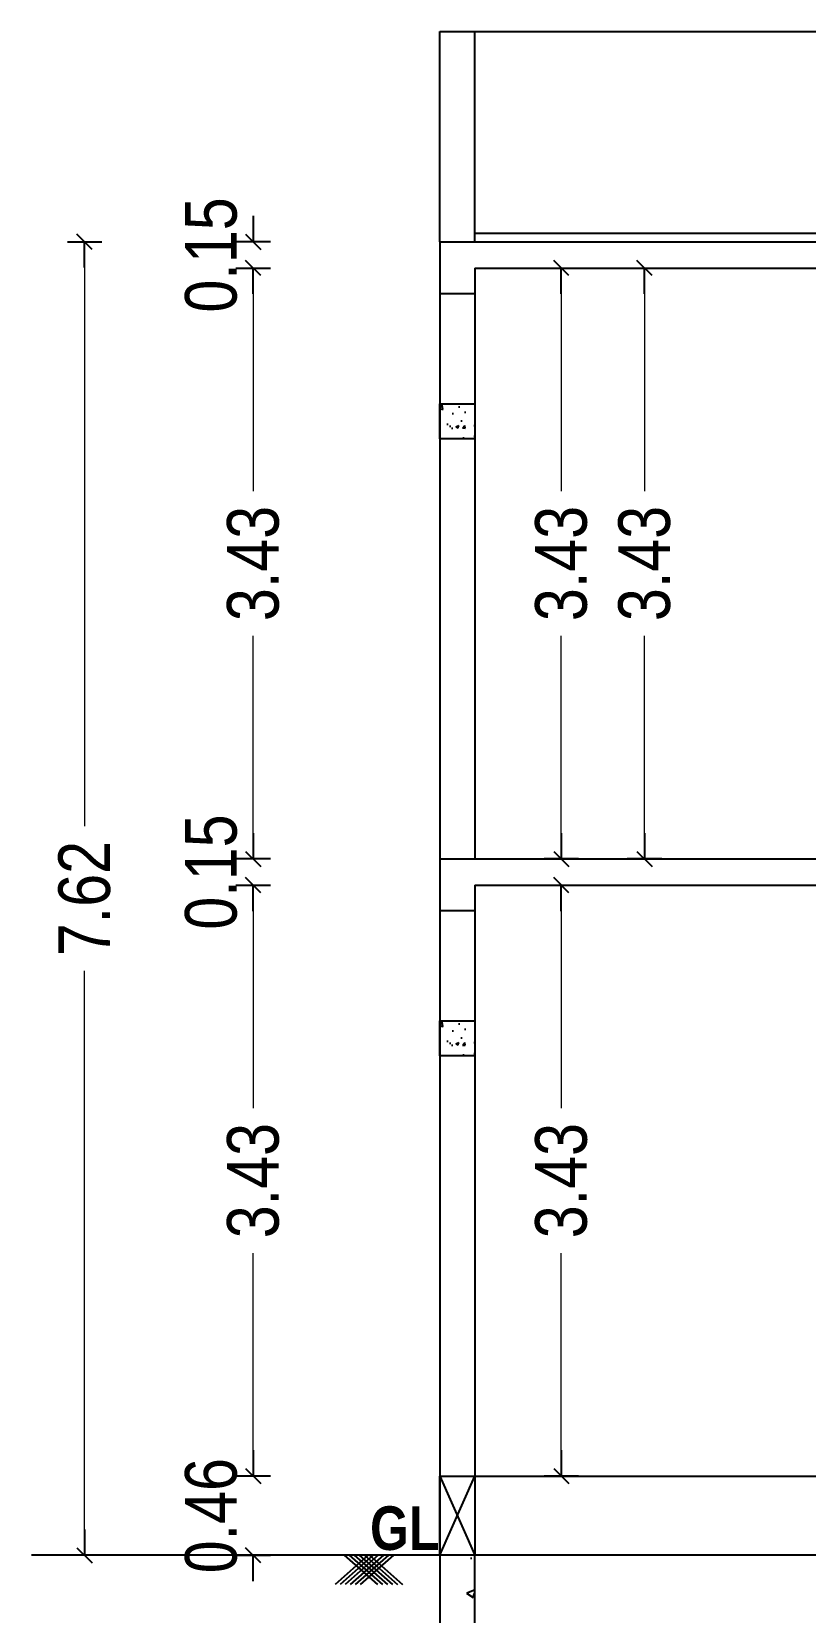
# Model space of a CAD drawing. Header units: metres. Extents: x 113306 to 118716, y -27251 to 0.
# Drawn here: x 118661.13 to 118665.62, y -26934.76 to -26925.59 of the extents above; entities that cross this region are included whole.
import ezdxf

# ---------------------------------------------------------------- set-up
doc = ezdxf.new("R2010")
doc.units = ezdxf.units.M
doc.header["$MEASUREMENT"] = 0
doc.header["$PDMODE"] = 35
doc.linetypes.add('HIDDEN', pattern=[0.375, 0.25, -0.125])
for name, color, linetype in [('BLK_1_FLR_0_WATER_CLOSET', 213, 'Continuous'), ('BLK_1_FLR_1_SP_WC', 223, 'Continuous'), ('BLK_1_FLR_1_WATER_CLOSET', 213, 'Continuous')]:
    doc.layers.add(name, color=color, linetype=linetype)
doc.styles.add('Arial', font='swissc.ttf')
doc.styles.get("Standard").update_dxf_attribs({"font": 'swisscb.ttf'})
doc.dimstyles.new('FLOOR DIM BUILDING DIM', dxfattribs={"dimtxt": 0.4, "dimasz": 0.025, "dimexe": 0.075, "dimexo": 0.3, "dimgap": 0.09, "dimtad": 0, "dimzin": 3, "dimdsep": 46, "dimtxsty": 'Arial', "dimblk": 'JM1', "dimcen": -0.09, "dimse1": 1, "dimse2": 1, "dimclrd": 5, "dimclre": 250, "dimclrt": 1, "dimazin": 0, "dimtfac": 0.65, "dimtix": 1, "dimtofl": 0, "dimtmove": 0, "dimatfit": 2, "dimfxl": 0, "dimfrac": 1, "dimtolj": 1, "dimlwd": 18, "dimlwe": -1, "dimarcsym": 0})

# ---------------------------------------------------------------- blocks, each defined once
blk = doc.blocks.new('TYJTYK')
h = blk.add_hatch()
h.set_pattern_fill('AR-CONC', color=0, scale=0.003)
h.set_pattern_definition([(50, (116263.7809, -28132.2814), (0.54655401, -0.04781726), [0.05715, -0.62865]), (355, (116263.7809, -28132.2814), (-0.10573026, 0.57317054), [0.04572, -0.50292175]), (100.451445, (116263.82645, -28132.2854), (0.44082374, 0.52535326), [0.04857003, -0.53427073]), (46.1842, (116263.7809, -28132.129), (0.81323712, -0.12612698), [0.085725, -0.942975]), (96.635558, (116263.8487, -28132.1395), (0.7122124, 0.74227837), [0.07285507, -0.80140682]), (351.18415, (116263.7809, -28132.129), (0.7122124, 0.74227837), [0.0685799, -0.7543792]), (21, (116263.8571, -28132.1671), (0.45484317, -0.306795595), [0.05715, -0.62865]), (326, (116263.8571, -28132.1671), (0.18540609, 0.5525639), [0.04572, -0.50292]), (71.451445, (116263.895, -28132.19266), (0.64024926, 0.24576831), [0.04857003, -0.53426981]), (37.5, (116263.7809, -28132.2814), (0.00926581, 0.253665117), [0, -0.496824, 0, -0.51054, 0, -0.504825]), (7.5, (116263.7809, -28132.2814), (0.200458988, 0.300541724), [0, -0.291084, 0, -0.485394, 0, -0.192405]), (327.5, (116263.61097, -28132.2814), (0.406771786, -0.017186232), [0, -0.1905, 0, -0.59436, 0, -0.78867]), (317.5, (116263.53477, -28132.2814), (0.444387544, 0.076279473), [0, -0.24765, 0, -0.394716, 0, -0.56007])])
h.paths.add_polyline_path([(118531.0491, -26938.7678), (118530.8473, -26938.7678), (118530.8473, -26940.108), (118531.0491, -26940.108)])
h = blk.add_hatch()
h.set_pattern_fill('AR-CONC', color=0, scale=0.003)
h.set_pattern_definition([(50, (116263.7809, -28132.37706), (0.54655401, -0.04781726), [0.05715, -0.62865]), (355, (116263.7809, -28132.37706), (-0.10573026, 0.57317054), [0.04572, -0.50292175]), (100.451445, (116263.82645, -28132.38105), (0.44082374, 0.52535326), [0.04857003, -0.53427073]), (46.1842, (116263.7809, -28132.22466), (0.81323712, -0.12612698), [0.085725, -0.942975]), (96.635558, (116263.8487, -28132.2352), (0.7122124, 0.74227837), [0.07285507, -0.80140682]), (351.18415, (116263.7809, -28132.2247), (0.7122124, 0.74227837), [0.0685799, -0.7543792]), (21, (116263.8571, -28132.26276), (0.45484317, -0.306795595), [0.05715, -0.62865]), (326, (116263.8571, -28132.26276), (0.18540609, 0.5525639), [0.04572, -0.50292]), (71.451445, (116263.895, -28132.28833), (0.64024926, 0.24576831), [0.04857003, -0.53426981]), (37.5, (116263.7809, -28132.37706), (0.00926581, 0.253665117), [0, -0.496824, 0, -0.51054, 0, -0.504825]), (7.5, (116263.7809, -28132.37706), (0.200458988, 0.300541724), [0, -0.291084, 0, -0.485394, 0, -0.192405]), (327.5, (116263.61097, -28132.37706), (0.406771786, -0.017186232), [0, -0.1905, 0, -0.59436, 0, -0.78867]), (317.5, (116263.53477, -28132.37706), (0.444387544, 0.076279473), [0, -0.24765, 0, -0.394716, 0, -0.56007])])
h.paths.add_polyline_path([(118530.2384, -26940.108), (118530.2384, -26940.5652), (118531.658, -26940.5652), (118531.658, -26940.108)])
h = blk.add_hatch()
h.set_pattern_fill('AR-SAND', color=0, scale=0.003)
h.set_pattern_definition([(37.5, (116263.7809, -28132.37706), (-0.004800094, 0.146823971), [0, -0.115824, 0, -0.12954, 0, -0.123825]), (7.5, (116263.7809, -28132.37706), (0.134856985, 0.21504753), [0, -0.062484, 0, -0.104394, 0, -0.040005]), (327.5, (116263.68717, -28132.37706), (0.237297711, 0.0004311554), [0, -0.0381, 0, -0.13716, 0, -0.17907]), (317.5, (116263.68717, -28132.37706), (0.229066936, 0.066878797), [0, -0.01905, 0, -0.089916, 0, -0.10287])])
h.paths.add_polyline_path([(118530.2384, -26940.5652), (118530.2384, -26940.7176), (118531.658, -26940.7176), (118531.658, -26940.5652)])
at = {"color": 0}
for p, q in [((118530.8473, -26938.3106), (118531.0505, -26938.7706)), ((118530.8473, -26938.7706), (118531.0505, -26938.3106)), ((118530.8473, -26938.7706), (118530.8473, -26940.108)), ((118531.0505, -26940.108), (118531.0505, -26938.7706))]:
    blk.add_line(p, q, dxfattribs=at)
at = {"color": 0, "linetype": 'HIDDEN', "ltscale": 0.3}
blk.add_line((118530.2384, -26940.5652), (118531.658, -26940.5652), dxfattribs=at)
at = {"color": 0}
blk.add_lwpolyline([(118530.8473, -26938.3106), (118531.0505, -26938.3106), (118531.0505, -26938.7706), (118530.8473, -26938.7706)], close=True, dxfattribs=at)
blk.add_lwpolyline([(118530.2384, -26940.108), (118530.2384, -26940.108), (118530.2384, -26940.7176), (118531.658, -26940.7176), (118531.658, -26940.108), (118530.2384, -26940.108)], dxfattribs=at)
blk = doc.blocks.new('JM1')
at = {"color": 2}
for p, q in [((0, 2), (0, -2)), ((-3, 0), (0, 0)), ((-0.88, -0.88), (0.88, 0.88))]:
    blk.add_line(p, q, dxfattribs=at)
blk = doc.blocks.new('*D216')
at = {"color": 5, "lineweight": 18, "ltscale": 1.5}
for p, q in [((118662.4144, -26933.9231), (118662.4144, -26933.8731)), ((118662.4144, -26934.4831), (118662.4144, -26934.5331))]:
    blk.add_line(p, q, dxfattribs=at)
at = {"layer": 'Defpoints', "color": 0, "ltscale": 1.5}
for p in [(118662.4144, -26933.9731), (118663.4976, -26933.9731), (118663.4976, -26934.4331)]:
    blk.add_point(p, dxfattribs=at)
at = {"color": 5, "lineweight": 18, "ltscale": 1.5, "xscale": 0.05, "yscale": 0.05, "zscale": 0.05}
for p, rotation in [((118662.4144, -26933.9731), 270), ((118662.4144, -26934.4331), 90)]:
    blk.add_blockref('JM1', p, dxfattribs=dict(at, rotation=rotation))
at = {"color": 1, "ltscale": 1.5, "insert": (118662.1704, -26934.2031), "char_height": 0.3, "attachment_point": 5, "rotation": 90, "style": 'Arial'}
blk.add_mtext('\\A1;0.46', dxfattribs=at)
blk = doc.blocks.new('*D217')
at = {"color": 5, "lineweight": 18, "ltscale": 1.5}
for p, q in [((118662.4144, -26930.5937), (118662.4144, -26931.8382)), ((118662.4144, -26933.9231), (118662.4144, -26932.6786))]:
    blk.add_line(p, q, dxfattribs=at)
at = {"layer": 'Defpoints', "color": 0, "ltscale": 1.5}
for p in [(118662.4144, -26930.5437), (118663.7008, -26930.5437), (118663.4976, -26933.9731)]:
    blk.add_point(p, dxfattribs=at)
at = {"color": 5, "lineweight": 18, "ltscale": 1.5, "xscale": 0.05, "yscale": 0.05, "zscale": 0.05}
for p, rotation in [((118662.4144, -26930.5437), 90), ((118662.4144, -26933.9731), 270)]:
    blk.add_blockref('JM1', p, dxfattribs=dict(at, rotation=rotation))
at = {"color": 1, "ltscale": 1.5, "insert": (118662.4144, -26932.2584), "char_height": 0.3, "attachment_point": 5, "rotation": 90, "style": 'Arial'}
blk.add_mtext('\\A1;3.43', dxfattribs=at)
blk = doc.blocks.new('*D218')
at = {"color": 5, "lineweight": 18, "ltscale": 1.5}
for p, q in [((118662.4144, -26930.3413), (118662.4144, -26930.2913)), ((118662.4144, -26930.5937), (118662.4144, -26930.6437))]:
    blk.add_line(p, q, dxfattribs=at)
at = {"layer": 'Defpoints', "color": 0, "ltscale": 1.5}
for p in [(118662.4144, -26930.3913), (118663.4976, -26930.3913), (118663.7008, -26930.5437)]:
    blk.add_point(p, dxfattribs=at)
at = {"color": 5, "lineweight": 18, "ltscale": 1.5, "xscale": 0.05, "yscale": 0.05, "zscale": 0.05}
for p, rotation in [((118662.4144, -26930.3913), 270), ((118662.4144, -26930.5437), 90)]:
    blk.add_blockref('JM1', p, dxfattribs=dict(at, rotation=rotation))
at = {"color": 1, "ltscale": 1.5, "insert": (118662.1704, -26930.4675), "char_height": 0.3, "attachment_point": 5, "rotation": 90, "style": 'Arial'}
blk.add_mtext('\\A1;0.15', dxfattribs=at)
blk = doc.blocks.new('*D219')
at = {"color": 5, "lineweight": 18, "ltscale": 1.5}
for p, q in [((118662.4144, -26927.0119), (118662.4144, -26928.2564)), ((118662.4144, -26930.3413), (118662.4144, -26929.0968))]:
    blk.add_line(p, q, dxfattribs=at)
at = {"layer": 'Defpoints', "color": 0, "ltscale": 1.5}
for p in [(118662.4144, -26926.9619), (118663.7008, -26926.9619), (118663.4976, -26930.3913)]:
    blk.add_point(p, dxfattribs=at)
at = {"color": 5, "lineweight": 18, "ltscale": 1.5, "xscale": 0.05, "yscale": 0.05, "zscale": 0.05}
for p, rotation in [((118662.4144, -26926.9619), 90), ((118662.4144, -26930.3913), 270)]:
    blk.add_blockref('JM1', p, dxfattribs=dict(at, rotation=rotation))
at = {"color": 1, "ltscale": 1.5, "insert": (118662.4144, -26928.6766), "char_height": 0.3, "attachment_point": 5, "rotation": 90, "style": 'Arial'}
blk.add_mtext('\\A1;3.43', dxfattribs=at)
blk = doc.blocks.new('*D220')
at = {"color": 5, "lineweight": 18, "ltscale": 1.5}
for p, q in [((118662.4144, -26926.7595), (118662.4144, -26926.7095)), ((118662.4144, -26927.0119), (118662.4144, -26927.0619))]:
    blk.add_line(p, q, dxfattribs=at)
at = {"layer": 'Defpoints', "color": 0, "ltscale": 1.5}
for p in [(118662.4144, -26926.8095), (118663.4976, -26926.8095), (118663.7008, -26926.9619)]:
    blk.add_point(p, dxfattribs=at)
at = {"color": 5, "lineweight": 18, "ltscale": 1.5, "xscale": 0.05, "yscale": 0.05, "zscale": 0.05}
for p, rotation in [((118662.4144, -26926.8095), 270), ((118662.4144, -26926.9619), 90)]:
    blk.add_blockref('JM1', p, dxfattribs=dict(at, rotation=rotation))
at = {"color": 1, "ltscale": 1.5, "insert": (118662.1704, -26926.8857), "char_height": 0.3, "attachment_point": 5, "rotation": 90, "style": 'Arial'}
blk.add_mtext('\\A1;0.15', dxfattribs=at)
blk = doc.blocks.new('*D221')
at = {"color": 5, "lineweight": 18, "ltscale": 1.5}
for p, q in [((118661.4352, -26926.8595), (118661.4352, -26930.2021)), ((118661.4352, -26934.3831), (118661.4352, -26931.0405))]:
    blk.add_line(p, q, dxfattribs=at)
at = {"layer": 'Defpoints', "color": 0, "ltscale": 1.5}
for p in [(118663.4976, -26926.8095), (118661.4352, -26934.4331), (118663.4976, -26934.4331)]:
    blk.add_point(p, dxfattribs=at)
at = {"color": 5, "lineweight": 18, "ltscale": 1.5, "xscale": 0.05, "yscale": 0.05, "zscale": 0.05}
for p, rotation in [((118661.4352, -26926.8095), 90), ((118661.4352, -26934.4331), 270)]:
    blk.add_blockref('JM1', p, dxfattribs=dict(at, rotation=rotation))
at = {"color": 1, "ltscale": 1.5, "insert": (118661.4352, -26930.6213), "char_height": 0.3, "attachment_point": 5, "rotation": 90, "style": 'Arial'}
blk.add_mtext('\\A1;7.62', dxfattribs=at)
blk = doc.blocks.new('*D276')
at = {"layer": 'BLK_1_FLR_0_WATER_CLOSET', "color": 5, "lineweight": 18, "ltscale": 1.5}
for p, q in [((118664.2032, -26930.5937), (118664.2032, -26931.8382)), ((118664.2032, -26933.9231), (118664.2032, -26932.6786))]:
    blk.add_line(p, q, dxfattribs=at)
at = {"layer": 'Defpoints', "color": 0, "ltscale": 1.5}
for p in [(118664.2032, -26930.5437), (118664.2032, -26930.5437), (118664.2032, -26933.9731)]:
    blk.add_point(p, dxfattribs=at)
at = {"layer": 'BLK_1_FLR_0_WATER_CLOSET', "color": 5, "lineweight": 18, "ltscale": 1.5, "xscale": 0.05, "yscale": 0.05, "zscale": 0.05}
for p, rotation in [((118664.2032, -26930.5437), 90), ((118664.2032, -26933.9731), 270)]:
    blk.add_blockref('JM1', p, dxfattribs=dict(at, rotation=rotation))
at = {"layer": 'BLK_1_FLR_0_WATER_CLOSET', "color": 1, "ltscale": 1.5, "insert": (118664.2032, -26932.2584), "char_height": 0.3, "attachment_point": 5, "rotation": 90, "style": 'Arial'}
blk.add_mtext('\\A1;3.43', dxfattribs=at)
blk = doc.blocks.new('*D277')
at = {"layer": 'BLK_1_FLR_1_WATER_CLOSET', "color": 5, "lineweight": 18, "ltscale": 1.5}
for p, q in [((118664.2032, -26927.0119), (118664.2032, -26928.2564)), ((118664.2032, -26930.3413), (118664.2032, -26929.0968))]:
    blk.add_line(p, q, dxfattribs=at)
at = {"layer": 'Defpoints', "color": 0, "ltscale": 1.5}
for p in [(118664.2032, -26926.9619), (118664.2032, -26926.9619), (118664.2032, -26930.3913)]:
    blk.add_point(p, dxfattribs=at)
at = {"layer": 'BLK_1_FLR_1_WATER_CLOSET', "color": 5, "lineweight": 18, "ltscale": 1.5, "xscale": 0.05, "yscale": 0.05, "zscale": 0.05}
for p, rotation in [((118664.2032, -26926.9619), 90), ((118664.2032, -26930.3913), 270)]:
    blk.add_blockref('JM1', p, dxfattribs=dict(at, rotation=rotation))
at = {"layer": 'BLK_1_FLR_1_WATER_CLOSET', "color": 1, "ltscale": 1.5, "insert": (118664.2032, -26928.6766), "char_height": 0.3, "attachment_point": 5, "rotation": 90, "style": 'Arial'}
blk.add_mtext('\\A1;3.43', dxfattribs=at)
blk = doc.blocks.new('*D278')
at = {"layer": 'BLK_1_FLR_1_SP_WC', "color": 5, "lineweight": 18, "ltscale": 1.5}
for p, q in [((118664.686, -26927.0119), (118664.686, -26928.2564)), ((118664.686, -26930.3413), (118664.686, -26929.0968))]:
    blk.add_line(p, q, dxfattribs=at)
at = {"layer": 'Defpoints', "color": 0, "ltscale": 1.5}
for p in [(118664.686, -26926.9619), (118664.686, -26926.9619), (118664.686, -26930.3913)]:
    blk.add_point(p, dxfattribs=at)
at = {"layer": 'BLK_1_FLR_1_SP_WC', "color": 5, "lineweight": 18, "ltscale": 1.5, "xscale": 0.05, "yscale": 0.05, "zscale": 0.05}
for p, rotation in [((118664.686, -26926.9619), 90), ((118664.686, -26930.3913), 270)]:
    blk.add_blockref('JM1', p, dxfattribs=dict(at, rotation=rotation))
at = {"layer": 'BLK_1_FLR_1_SP_WC', "color": 1, "ltscale": 1.5, "insert": (118664.686, -26928.6766), "char_height": 0.3, "attachment_point": 5, "rotation": 90, "style": 'Arial'}
blk.add_mtext('\\A1;3.43', dxfattribs=at)

msp = doc.modelspace()

# ---------------------------------------------------------------- hatches: boundary and pattern name
at = {"ltscale": 1.5}
h = msp.add_hatch(dxfattribs=at)
h.set_pattern_fill('AR-CONC', color=256, scale=0.0254)
h.set_pattern_definition([(50, (115286.97491, -25470.98277), (0.1821840864, -0.015939042), [0.01905, -0.20955]), (355, (115286.97491, -25470.98277), (-0.035242839, 0.191056802), [0.01524, -0.16764]), (100.4514445, (115286.9901, -25470.9841), (0.146941247, 0.175117758), [0.016190009, -0.178090096]), (46.1842, (115286.97491, -25470.93197), (0.271079298, -0.042041897), [0.028575, -0.314325]), (96.6356355, (115286.9975, -25470.93547), (0.237404134, 0.247426125), [0.024285027, -0.267135295]), (351.184164, (115286.9749, -25470.93197), (0.237404134, 0.247426124), [0.02286, -0.25146]), (21, (115287.00031, -25470.94467), (0.151614391, -0.102265198), [0.01905, -0.20955]), (326, (115287.00031, -25470.94467), (0.061802094, 0.184188111), [0.01524, -0.16764]), (71.451445, (115287.01295, -25470.9532), (0.213416484, 0.081922913), [0.016190008, -0.178090096]), (37.5, (115286.974913, -25470.98277), (0.0030886033, 0.0845550389), [0, -0.165608, 0, -0.17018, 0, -0.168275]), (7.5, (115286.97491, -25470.98277), (0.0668196625, 0.1001805748), [0, -0.097028, 0, -0.161798, 0, -0.064135]), (327.5, (115286.91827, -25470.98277), (0.1355908988, -0.0057289374), [0, -0.0635, 0, -0.19812, 0, -0.26289]), (317.5, (115286.89287, -25470.98277), (0.148129287, 0.0254266655), [0, -0.08255, 0, -0.131572, 0, -0.18669])])
h.paths.add_polyline_path([(118663.7008, -26927.7497), (118663.4976, -26927.7497), (118663.4976, -26927.9529), (118663.7008, -26927.9529)])
h = msp.add_hatch(dxfattribs=at)
h.set_pattern_fill('AR-CONC', color=256, scale=0.0254)
h.set_pattern_definition([(50, (115286.97491, -25474.5646), (0.1821840864, -0.015939042), [0.01905, -0.20955]), (355, (115286.97491, -25474.5646), (-0.035242839, 0.191056802), [0.01524, -0.16764]), (100.4514445, (115286.9901, -25474.56593), (0.146941247, 0.175117758), [0.016190009, -0.178090096]), (46.1842, (115286.97491, -25474.5138), (0.271079298, -0.042041897), [0.028575, -0.314325]), (96.6356355, (115286.9975, -25474.5173), (0.237404134, 0.247426125), [0.024285027, -0.267135295]), (351.184164, (115286.9749, -25474.5138), (0.237404134, 0.247426124), [0.02286, -0.25146]), (21, (115287.00031, -25474.5265), (0.151614391, -0.102265198), [0.01905, -0.20955]), (326, (115287.00031, -25474.5265), (0.061802094, 0.184188111), [0.01524, -0.16764]), (71.451445, (115287.01295, -25474.53502), (0.213416484, 0.081922913), [0.016190008, -0.178090096]), (37.5, (115286.974913, -25474.5646), (0.0030886033, 0.0845550389), [0, -0.165608, 0, -0.17018, 0, -0.168275]), (7.5, (115286.97491, -25474.5646), (0.0668196625, 0.1001805748), [0, -0.097028, 0, -0.161798, 0, -0.064135]), (327.5, (115286.91827, -25474.5646), (0.1355908988, -0.0057289374), [0, -0.0635, 0, -0.19812, 0, -0.26289]), (317.5, (115286.89287, -25474.5646), (0.148129287, 0.0254266655), [0, -0.08255, 0, -0.131572, 0, -0.18669])])
h.paths.add_polyline_path([(118663.7008, -26931.3315), (118663.4976, -26931.3315), (118663.4976, -26931.5347), (118663.7008, -26931.5347)])

# ---------------------------------------------------------------- linework, layer by layer
for p, q in [((118663.4976, -26925.5895), (118682.0425, -26925.5895)), ((118663.4976, -26926.8095), (118663.4976, -26925.5895)), ((118663.7008, -26926.8095), (118663.7008, -26925.5895)), ((118663.4976, -26926.8095), (118663.4976, -26934.4331)), ((118663.4976, -26926.8095), (118705.1796, -26926.8095)), ((118663.7008, -26926.7595), (118682.0425, -26926.7595)), ((118663.7008, -26926.9619), (118663.7008, -26930.3913)), ((118663.7008, -26926.9619), (118666.2916, -26926.9619)), ((118663.4976, -26927.1095), (118663.7008, -26927.1095)), ((118663.4976, -26930.3913), (118705.1796, -26930.3913)), ((118663.7008, -26930.5437), (118666.2916, -26930.5437)), ((118663.7008, -26930.5437), (118663.7008, -26934.4331)), ((118663.4976, -26930.6913), (118663.7008, -26930.6913)), ((118663.4976, -26933.9731), (118709.9308, -26933.9731)), ((118710.762, -26934.4331), (118661.1278, -26934.4331)), ((118663.0822, -26934.4331), (118662.8896, -26934.6028)), ((118663.1114, -26934.4331), (118662.9188, -26934.6028)), ((118662.9427, -26934.4331), (118663.1353, -26934.6028)), ((118663.1406, -26934.4331), (118662.948, -26934.6028)), ((118662.9719, -26934.4331), (118663.1645, -26934.6028)), ((118663.1699, -26934.4331), (118662.9773, -26934.6028)), ((118663.0011, -26934.4331), (118663.1937, -26934.6028)), ((118663.1991, -26934.4331), (118663.0065, -26934.6028)), ((118663.0304, -26934.4331), (118663.223, -26934.6028)), ((118663.2283, -26934.4331), (118663.0357, -26934.6028)), ((118663.0596, -26934.4331), (118663.2522, -26934.6028)), ((118663.0888, -26934.4331), (118663.2814, -26934.6028))]:
    msp.add_line(p, q, dxfattribs=at)
for points in [[(118663.4976, -26927.7497), (118663.7008, -26927.7497), (118663.7008, -26927.9529), (118663.4976, -26927.9529)], [(118663.4976, -26931.3315), (118663.7008, -26931.3315), (118663.7008, -26931.5347), (118663.4976, -26931.5347)]]:
    msp.add_lwpolyline(points, close=True, dxfattribs=at)

# ---------------------------------------------------------------- block references
msp.add_blockref('TYJTYK', (132.6503, 4.3374))

# ---------------------------------------------------------------- texts
at = {"color": 7, "ltscale": 1.5, "insert": (118663.0927, -26934.149), "char_height": 0.253, "attachment_point": 1}
msp.add_mtext('GL', dxfattribs=at)

# ---------------------------------------------------------------- dimensions: what is measured, and where the dimension line sits
at = {"color": 3, "ltscale": 1.5}
for base, p1, p2, override, picture, middle in [((118662.4144, -26926.8095), (118663.7008, -26926.9619), (118663.4976, -26926.8095), {"dimtxt": 0.3, "dimasz": 0.05, "dimtad": 1, "dimpost": '\\X', "dimtmove": 1, "dimtfillclr": 256}, '*D220', (118662.1704, -26926.8857)), ((118661.4352, -26934.4331), (118663.4976, -26926.8095), (118663.4976, -26934.4331), {"dimtxt": 0.3, "dimasz": 0.05, "dimpost": '\\X', "dimtfillclr": 256}, '*D221', (118661.4352, -26930.6213)), ((118662.4144, -26926.9619), (118663.4976, -26930.3913), (118663.7008, -26926.9619), {"dimtxt": 0.3, "dimasz": 0.05, "dimpost": '\\X', "dimtmove": 1, "dimtfillclr": 256}, '*D219', (118662.4144, -26928.6766)), ((118662.4144, -26930.3913), (118663.7008, -26930.5437), (118663.4976, -26930.3913), {"dimtxt": 0.3, "dimasz": 0.05, "dimtad": 1, "dimpost": '\\X', "dimtmove": 1, "dimtfillclr": 256}, '*D218', (118662.1704, -26930.4675)), ((118662.4144, -26930.5437), (118663.4976, -26933.9731), (118663.7008, -26930.5437), {"dimtxt": 0.3, "dimasz": 0.05, "dimpost": '\\X', "dimtmove": 1, "dimtfillclr": 256}, '*D217', (118662.4144, -26932.2584)), ((118662.4144, -26933.9731), (118663.4976, -26934.4331), (118663.4976, -26933.9731), {"dimtxt": 0.3, "dimasz": 0.05, "dimtad": 1, "dimpost": '\\X', "dimtmove": 1, "dimtfillclr": 256}, '*D216', (118662.1704, -26934.2031))]:
    dim = msp.add_linear_dim(base=base, p1=p1, p2=p2, angle=90, dimstyle='FLOOR DIM BUILDING DIM', override=override, dxfattribs=at)
    dim.commit()
    dim.dimension.update_dxf_attribs({"geometry": picture, "text_midpoint": middle})
at = {"layer": 'BLK_1_FLR_0_WATER_CLOSET', "color": 2, "ltscale": 1.5}
dim = msp.add_linear_dim(base=(118664.2032, -26930.5437), p1=(118664.2032, -26933.9731), p2=(118664.2032, -26930.5437), angle=90, dimstyle='FLOOR DIM BUILDING DIM', override={"dimtxt": 0.3, "dimasz": 0.05, "dimpost": '\\X', "dimtfillclr": 256}, dxfattribs=at)
dim.commit()
dim.dimension.update_dxf_attribs({"geometry": '*D276', "text_midpoint": (118664.2032, -26932.2584)})
at = {"layer": 'BLK_1_FLR_1_SP_WC', "color": 233, "ltscale": 1.5}
dim = msp.add_linear_dim(base=(118664.686, -26926.9619), p1=(118664.686, -26930.3913), p2=(118664.686, -26926.9619), angle=90, dimstyle='FLOOR DIM BUILDING DIM', override={"dimtxt": 0.3, "dimasz": 0.05, "dimpost": '\\X', "dimtfillclr": 256}, dxfattribs=at)
dim.commit()
dim.dimension.update_dxf_attribs({"geometry": '*D278', "text_midpoint": (118664.686, -26928.6766)})
at = {"layer": 'BLK_1_FLR_1_WATER_CLOSET', "color": 2, "ltscale": 1.5}
dim = msp.add_linear_dim(base=(118664.2032, -26926.9619), p1=(118664.2032, -26930.3913), p2=(118664.2032, -26926.9619), angle=90, dimstyle='FLOOR DIM BUILDING DIM', override={"dimtxt": 0.3, "dimasz": 0.05, "dimpost": '\\X', "dimtfillclr": 256}, dxfattribs=at)
dim.commit()
dim.dimension.update_dxf_attribs({"geometry": '*D277', "text_midpoint": (118664.2032, -26928.6766)})

doc.saveas('drawing.dxf')
